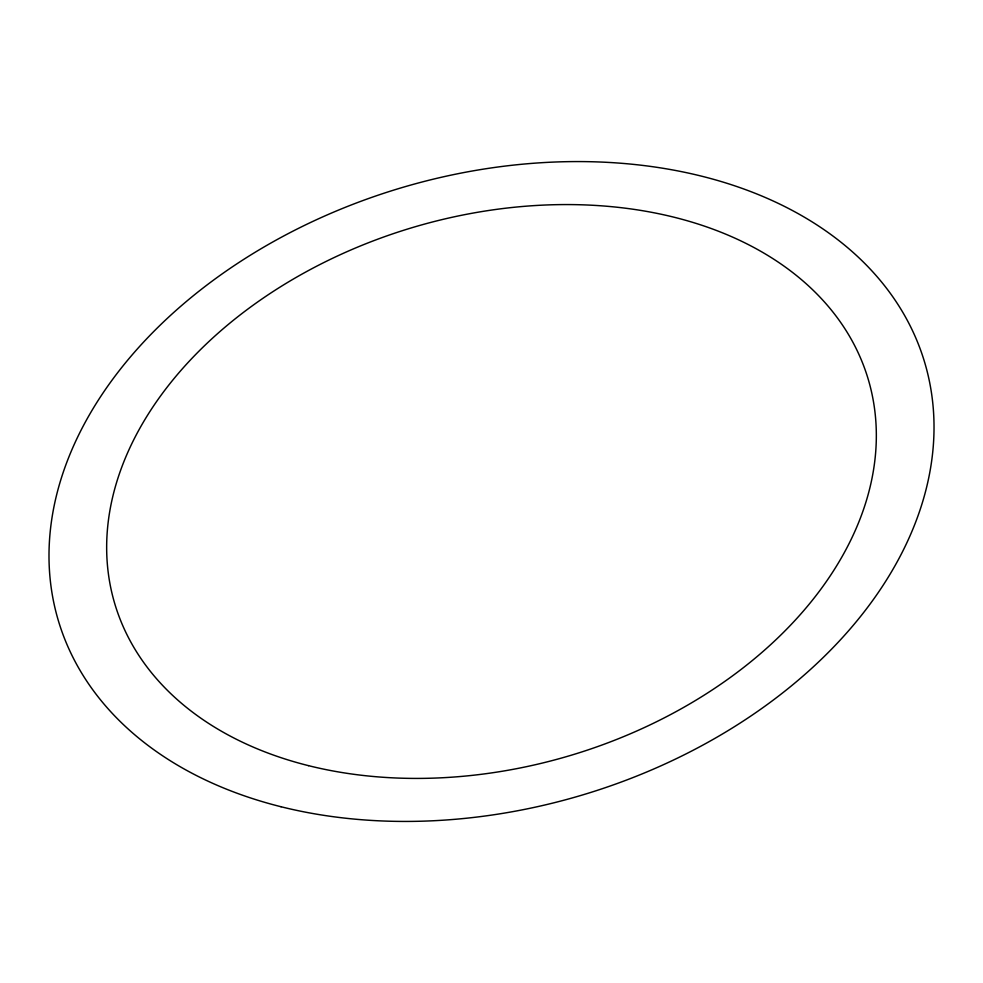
<?xml version="1.0" encoding="UTF-8"?>
<svg xmlns="http://www.w3.org/2000/svg" width="983" height="983" viewBox="0 0 983 983"><rect width="100%" height="100%" fill="white"/><g stroke="black" fill="none" stroke-linecap="round" stroke-linejoin="round"><path stroke-width="1.47" d="M281.04 806.748A452.008 316.821 -16.6 0 0 933.85 418.168A452.008 316.821 -16.6 0 0 259.61 249.584A452.008 316.821 -16.6 0 0 281.04 806.748M308.478 765.646A393.077 275.51 -16.6 0 0 876.185 427.728A393.077 275.51 -16.6 0 0 289.838 281.113A393.077 275.51 -16.6 0 0 308.478 765.646"/></g></svg>
